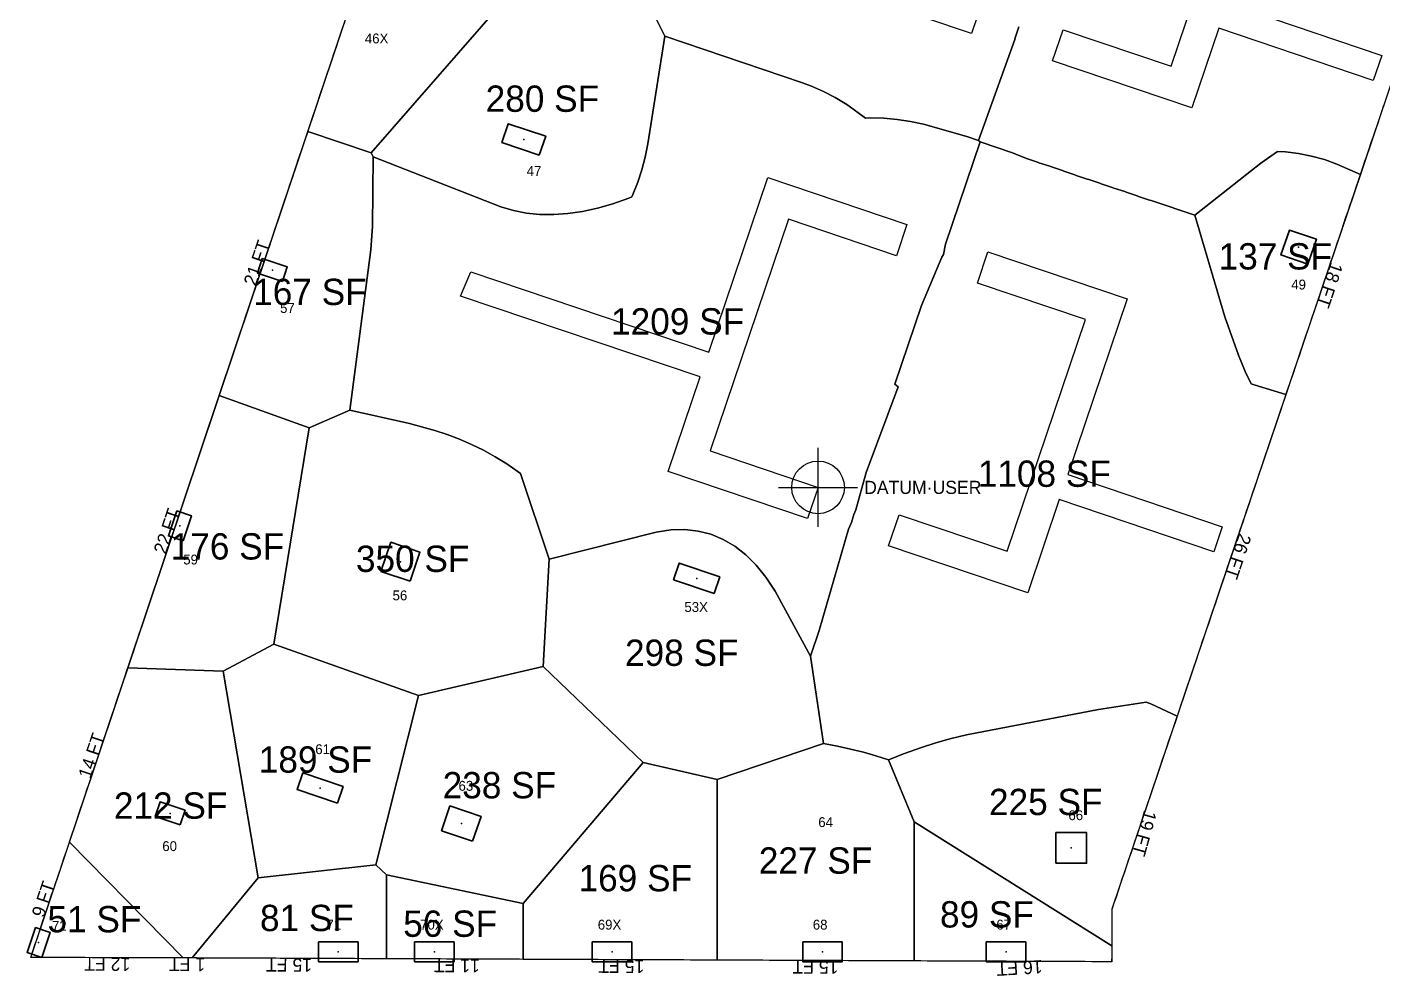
# Model space of a CAD drawing. Header units: metres. Extents: x 29 to 12657, y -13 to 49076.
# Drawn here: x 10451 to 11687, y 8988 to 9853 of the extents above; entities that cross this region are included whole.
import ezdxf
from ezdxf.enums import TextEntityAlignment as Align

# ---------------------------------------------------------------- set-up
doc = ezdxf.new("R2010")
doc.units = ezdxf.units.M
doc.layers.add('COL-IDEN', color=171, linetype='Continuous', lineweight=30)
doc.layers.add('COLS', color=52, linetype='Continuous', lineweight=20)
for name, color, linetype in [('FLOOR_2_AREA_LABELS', 3, 'Continuous'), ('FLOOR_2_BOUNDARY', 5, 'Continuous'), ('FLOOR_2_COLUMNS', 7, 'Continuous'), ('FLOOR_2_DATUM', 4, 'Continuous'), ('FLOOR_2_FASCADE_COLUMNS', 30, 'Continuous'), ('FLOOR_2_FASCADE_WALLS', 4, 'Continuous'), ('FLOOR_2_LARGE_TRIBUTARY', 6, 'Continuous'), ('FLOOR_2_TRIBUTARY_COL_11', 2, 'Continuous'), ('FLOOR_2_TRIBUTARY_COL_14', 2, 'Continuous'), ('FLOOR_2_TRIBUTARY_COL_17', 2, 'Continuous'), ('FLOOR_2_TRIBUTARY_COL_18', 2, 'Continuous'), ('FLOOR_2_TRIBUTARY_COL_34', 2, 'Continuous'), ('FLOOR_2_TRIBUTARY_COL_38', 2, 'Continuous'), ('FLOOR_2_TRIBUTARY_COL_41', 2, 'Continuous'), ('FLOOR_2_TRIBUTARY_COL_42', 2, 'Continuous'), ('FLOOR_2_TRIBUTARY_COL_43', 2, 'Continuous'), ('FLOOR_2_TRIBUTARY_COL_44', 2, 'Continuous'), ('FLOOR_2_TRIBUTARY_COL_45', 2, 'Continuous'), ('FLOOR_2_TRIBUTARY_COL_46', 2, 'Continuous'), ('FLOOR_2_TRIBUTARY_COL_47', 2, 'Continuous'), ('FLOOR_2_TRIBUTARY_COL_48', 2, 'Continuous'), ('FLOOR_2_TRIBUTARY_COL_49', 2, 'Continuous'), ('FLOOR_2_TRIBUTARY_COL_7', 2, 'Continuous'), ('FLOOR_2_TRIBUTARY_COL_9', 2, 'Continuous'), ('FLOOR_2_WALL_TRIBUTARY_53', 1, 'Continuous'), ('FLOOR_2_WALL_TRIBUTARY_54', 1, 'Continuous'), ('FLOOR_2_WALL_TRIBUTARY_55', 1, 'Continuous'), ('FLOOR_2_WALL_TRIBUTARY_56', 1, 'Continuous'), ('SLAB-RESIDENTIAL', 6, 'Continuous'), ('WALL', 4, 'Continuous')]:
    doc.layers.add(name, color=color, linetype=linetype)

msp = doc.modelspace()

# ---------------------------------------------------------------- linework, layer by layer
at = {"layer": 'COLS', "lineweight": 30}
for points in [[(10917.8, 9736.2), (10923.6, 9753.3), (10889.5, 9764.8), (10883.7, 9747.7)], [(11618.7, 9636.7), (11594.1, 9645.1), (11601.8, 9667.8), (11626.4, 9659.5)], [(10683.5, 9620.9), (10660.8, 9628.5), (10665.2, 9641.8), (10688, 9634.1)], [(10592.9, 9384.4), (10579.6, 9388.9), (10587.3, 9411.6), (10600.6, 9407.2)], [(10800, 9347.5), (10808.9, 9374), (10782.4, 9383), (10773.4, 9356.5)], [(11077.2, 9336.3), (11040.3, 9348.8), (11045.4, 9364), (11082.4, 9351.5)], [(10733.8, 9145.1), (10696.9, 9157.6), (10702, 9172.7), (10738.9, 9160.2)], [(10590.3, 9125.4), (10567.5, 9133), (10572, 9146.3), (10594.8, 9138.6)], [(10857, 9110.3), (10864.7, 9133), (10836.3, 9142.6), (10828.6, 9119.9)], [(11388.9, 9090.3), (11388.9, 9118.3), (11416.9, 9118.3), (11416.9, 9090.3)], [(10464, 9004.4), (10450.7, 9008.9), (10458.4, 9031.7), (10471.7, 9027.2)], [(10716.5, 9000.5), (10716.5, 9018.5), (10752.5, 9018.5), (10752.5, 9000.5)], [(10804.1, 9000.5), (10804.1, 9018.5), (10840.1, 9018.5), (10840.1, 9000.5)], [(10966.1, 9000.5), (10966.1, 9018.5), (11002.1, 9018.5), (11002.1, 9000.5)], [(11158.1, 9000.5), (11158.1, 9018.5), (11194.1, 9018.5), (11194.1, 9000.5)], [(11325.4, 9000.5), (11325.4, 9018.5), (11361.4, 9018.5), (11361.4, 9000.5)]]:
    msp.add_lwpolyline(points, close=True, dxfattribs=at)
at = {"layer": 'FLOOR_2_BOUNDARY'}
msp.add_lwpolyline([(10454, 9004.5), (11028.3, 10716.2), (12634.2, 10716.2), (12635.1, 9914.2), (11732.6, 9914.2), (11439.9, 9048.5), (11439.9, 9000.5), (10454, 9004.5)], close=True, dxfattribs=at)
at = {"layer": 'FLOOR_2_COLUMNS'}
for p in [(10903.7, 9750.5), (11610.2, 9652.3), (10674.4, 9631.3), (10590.1, 9398), (10791.2, 9365.2), (11061.3, 9350.1), (10717.9, 9158.9), (10581.2, 9135.8), (10846.7, 9126.5), (11402.9, 9104.3), (10461.2, 9018.1), (10734.5, 9009.5), (10822.1, 9009.5), (10984.1, 9009.5), (11176.1, 9009.5), (11343.4, 9009.5)]:
    msp.add_point(p, dxfattribs=at)
at = {"layer": 'FLOOR_2_DATUM'}
for p, q in [((11172, 9397.1), (11172, 9469.1)), ((11136, 9433.1), (11208, 9433.1))]:
    msp.add_line(p, q, dxfattribs=at)
msp.add_circle((11172, 9433.1), 24, dxfattribs=at)
at = {"layer": 'FLOOR_2_FASCADE_COLUMNS'}
for points in [[(10706, 9755.3), (10707.9, 9761), (10709.8, 9766.7), (10711.7, 9772.4), (10713.6, 9778.1), (10715.5, 9783.8), (10717.4, 9789.5), (10719.3, 9795.2), (10721.2, 9800.8), (10723.1, 9806.5), (10725, 9812.2), (10727, 9817.9), (10728.9, 9823.6), (10730.8, 9829.3), (10732.7, 9835), (10734.6, 9840.7), (10736.5, 9846.3), (10738.4, 9852), (10740.3, 9857.7)], [(10625.8, 9516.4), (10627.7, 9522.1), (10629.6, 9527.8), (10631.5, 9533.5), (10633.4, 9539.2), (10635.4, 9544.9), (10637.3, 9550.6), (10639.2, 9556.2), (10641.1, 9561.9), (10643, 9567.6), (10644.9, 9573.3), (10646.8, 9579), (10648.7, 9584.7), (10650.6, 9590.4), (10652.5, 9596.1), (10654.4, 9601.7), (10656.3, 9607.4), (10658.3, 9613.1), (10660.2, 9618.8), (10662.1, 9624.5), (10664, 9630.2), (10665.9, 9635.9), (10667.8, 9641.6), (10669.7, 9647.3), (10671.6, 9652.9), (10673.5, 9658.6), (10675.4, 9664.3), (10677.3, 9670), (10679.2, 9675.7), (10681.2, 9681.4), (10683.1, 9687.1), (10685, 9692.8), (10686.9, 9698.5), (10688.8, 9704.1), (10690.7, 9709.8), (10692.6, 9715.5), (10694.5, 9721.2), (10696.4, 9726.9), (10698.3, 9732.6), (10700.2, 9738.3), (10702.1, 9744), (10704.1, 9749.6), (10706, 9755.3)], [(11666.6, 9718.9), (11664.7, 9713.2), (11662.7, 9707.5), (11660.8, 9701.8), (11658.9, 9696.1), (11657, 9690.4), (11655.1, 9684.8), (11653.1, 9679.1), (11651.2, 9673.4), (11649.3, 9667.7), (11647.4, 9662), (11645.4, 9656.3), (11643.5, 9650.6), (11641.6, 9645), (11639.7, 9639.3), (11637.8, 9633.6), (11635.8, 9627.9), (11633.9, 9622.2), (11632, 9616.5), (11630.1, 9610.9), (11628.2, 9605.2), (11626.2, 9599.5), (11624.3, 9593.8), (11622.4, 9588.1), (11620.5, 9582.4), (11618.5, 9576.8), (11616.6, 9571.1), (11614.7, 9565.4), (11612.8, 9559.7), (11610.9, 9554), (11608.9, 9548.3), (11607, 9542.7), (11605.1, 9537), (11603.2, 9531.3), (11601.2, 9525.6), (11599.3, 9519.9)], [(10541.8, 9266.1), (10543.7, 9271.8), (10545.7, 9277.5), (10547.6, 9283.2), (10549.5, 9288.9), (10551.4, 9294.6), (10553.3, 9300.3), (10555.2, 9306), (10557.1, 9311.6), (10559, 9317.3), (10560.9, 9323), (10562.8, 9328.7), (10564.7, 9334.4), (10566.6, 9340.1), (10568.6, 9345.8), (10570.5, 9351.5), (10572.4, 9357.1), (10574.3, 9362.8), (10576.2, 9368.5), (10578.1, 9374.2), (10580, 9379.9), (10581.9, 9385.6), (10583.8, 9391.3), (10585.7, 9397), (10587.6, 9402.7), (10589.5, 9408.3), (10591.5, 9414), (10593.4, 9419.7), (10595.3, 9425.4), (10597.2, 9431.1), (10599.1, 9436.8), (10601, 9442.5), (10602.9, 9448.2), (10604.8, 9453.8), (10606.7, 9459.5), (10608.6, 9465.2), (10610.5, 9470.9), (10612.4, 9476.6), (10614.4, 9482.3), (10616.3, 9488), (10618.2, 9493.7), (10620.1, 9499.4), (10622, 9505), (10623.9, 9510.7), (10625.8, 9516.4)], [(10488.4, 9106.9), (10490.3, 9112.5), (10492.2, 9118.2), (10494.1, 9123.9), (10496, 9129.6), (10497.9, 9135.3), (10499.8, 9141), (10501.8, 9146.7), (10503.7, 9152.4), (10505.6, 9158.1), (10507.5, 9163.7), (10509.4, 9169.4), (10511.3, 9175.1), (10513.2, 9180.8), (10515.1, 9186.5), (10517, 9192.2), (10518.9, 9197.9), (10520.8, 9203.6), (10522.8, 9209.2), (10524.7, 9214.9), (10526.6, 9220.6), (10528.5, 9226.3), (10530.4, 9232), (10532.3, 9237.7), (10534.2, 9243.4), (10536.1, 9249.1), (10538, 9254.8), (10539.9, 9260.4), (10541.8, 9266.1)], [(11499.4, 9224.4), (11497.5, 9218.7), (11495.5, 9213), (11493.6, 9207.3), (11491.7, 9201.6), (11489.8, 9195.9), (11487.9, 9190.3), (11485.9, 9184.6), (11484, 9178.9), (11482.1, 9173.2), (11480.2, 9167.5), (11478.2, 9161.8), (11476.3, 9156.2), (11474.4, 9150.5), (11472.5, 9144.8), (11470.6, 9139.1), (11468.6, 9133.4), (11466.7, 9127.7), (11464.8, 9122), (11462.9, 9116.4), (11460.9, 9110.7), (11459, 9105), (11457.1, 9099.3), (11455.2, 9093.6), (11453.3, 9087.9), (11451.3, 9082.3), (11449.4, 9076.6), (11447.5, 9070.9), (11445.6, 9065.2), (11443.7, 9059.5), (11441.7, 9053.8), (11439.9, 9048.1), (11439.9, 9042.1), (11439.9, 9036.1), (11439.9, 9030.1), (11439.9, 9024.1), (11439.9, 9018.1), (11439.9, 9012.1)], [(10454, 9004.5), (10456, 9010.2), (10457.9, 9015.8), (10459.8, 9021.5), (10461.7, 9027.2), (10463.6, 9032.9), (10465.5, 9038.6), (10467.4, 9044.3), (10469.3, 9050), (10471.2, 9055.7), (10473.1, 9061.4), (10475, 9067), (10476.9, 9072.7), (10478.9, 9078.4), (10480.8, 9084.1), (10482.7, 9089.8), (10484.6, 9095.5), (10486.5, 9101.2), (10488.4, 9106.9)], [(10593.6, 9003.9), (10587.6, 9003.9), (10581.6, 9003.9), (10575.6, 9004), (10569.6, 9004), (10563.6, 9004), (10557.6, 9004), (10551.6, 9004.1), (10545.6, 9004.1), (10539.6, 9004.1), (10533.6, 9004.1), (10527.6, 9004.2), (10521.6, 9004.2), (10515.6, 9004.2), (10509.6, 9004.2), (10503.6, 9004.3), (10497.6, 9004.3), (10491.6, 9004.3), (10485.6, 9004.3), (10479.6, 9004.4), (10473.6, 9004.4), (10467.6, 9004.4), (10461.6, 9004.4), (10455.6, 9004.5), (10454, 9004.5)], [(10599.6, 9003.9), (10593.6, 9003.9)], [(10779.6, 9003.1), (10773.6, 9003.2), (10767.6, 9003.2), (10761.6, 9003.2), (10755.6, 9003.2), (10749.6, 9003.3), (10743.6, 9003.3), (10737.6, 9003.3), (10731.6, 9003.3), (10725.6, 9003.4), (10719.6, 9003.4), (10713.6, 9003.4), (10707.6, 9003.4), (10701.6, 9003.5), (10695.6, 9003.5), (10689.6, 9003.5), (10683.6, 9003.5), (10677.6, 9003.6), (10671.6, 9003.6), (10665.6, 9003.6), (10659.6, 9003.6), (10653.6, 9003.7), (10647.6, 9003.7), (10641.6, 9003.7), (10635.6, 9003.7), (10629.6, 9003.8), (10623.6, 9003.8), (10617.6, 9003.8), (10611.6, 9003.8), (10605.6, 9003.9), (10599.6, 9003.9)], [(10905.6, 9002.6), (10899.6, 9002.7), (10893.6, 9002.7), (10887.6, 9002.7), (10881.6, 9002.7), (10875.6, 9002.8), (10869.6, 9002.8), (10863.6, 9002.8), (10857.6, 9002.8), (10851.6, 9002.9), (10845.6, 9002.9), (10839.6, 9002.9), (10833.6, 9002.9), (10827.6, 9003), (10821.6, 9003), (10815.6, 9003), (10809.6, 9003), (10803.6, 9003), (10797.6, 9003.1), (10791.6, 9003.1), (10785.6, 9003.1), (10779.6, 9003.1)], [(11079.6, 9001.9), (11073.6, 9002), (11067.6, 9002), (11061.6, 9002), (11055.6, 9002), (11049.6, 9002.1), (11043.6, 9002.1), (11037.6, 9002.1), (11031.6, 9002.1), (11025.6, 9002.1), (11019.6, 9002.2), (11013.6, 9002.2), (11007.6, 9002.2), (11001.6, 9002.2), (10995.6, 9002.3), (10989.6, 9002.3), (10983.6, 9002.3), (10977.6, 9002.3), (10971.6, 9002.4), (10965.6, 9002.4), (10959.6, 9002.4), (10953.6, 9002.4), (10947.6, 9002.5), (10941.6, 9002.5), (10935.6, 9002.5), (10929.6, 9002.5), (10923.6, 9002.6), (10917.6, 9002.6), (10911.6, 9002.6), (10905.6, 9002.6)], [(11259.6, 9001.2), (11253.6, 9001.2), (11247.6, 9001.2), (11241.6, 9001.3), (11235.6, 9001.3), (11229.6, 9001.3), (11223.6, 9001.3), (11217.6, 9001.4), (11211.6, 9001.4), (11205.6, 9001.4), (11199.6, 9001.4), (11193.6, 9001.5), (11187.6, 9001.5), (11181.6, 9001.5), (11175.6, 9001.5), (11169.6, 9001.6), (11163.6, 9001.6), (11157.6, 9001.6), (11151.6, 9001.6), (11145.6, 9001.7), (11139.6, 9001.7), (11133.6, 9001.7), (11127.6, 9001.7), (11121.6, 9001.8), (11115.6, 9001.8), (11109.6, 9001.8), (11103.6, 9001.8), (11097.6, 9001.9), (11091.6, 9001.9), (11085.6, 9001.9), (11079.6, 9001.9)], [(11439.9, 9012.1), (11439.9, 9006.1), (11439.6, 9000.5), (11433.6, 9000.5), (11427.6, 9000.5), (11421.6, 9000.5), (11415.6, 9000.6), (11409.6, 9000.6), (11403.6, 9000.6), (11397.6, 9000.6), (11391.6, 9000.7), (11385.6, 9000.7), (11379.6, 9000.7), (11373.6, 9000.7), (11367.6, 9000.8), (11361.6, 9000.8), (11355.6, 9000.8), (11349.6, 9000.8), (11343.6, 9000.9), (11337.6, 9000.9), (11331.6, 9000.9), (11325.6, 9000.9), (11319.6, 9001), (11313.6, 9001), (11307.6, 9001), (11301.6, 9001), (11295.6, 9001.1), (11289.6, 9001.1), (11283.6, 9001.1), (11277.6, 9001.1), (11271.6, 9001.1), (11265.6, 9001.2), (11259.6, 9001.2)]]:
    msp.add_lwpolyline(points, dxfattribs=at)
at = {"layer": 'FLOOR_2_FASCADE_WALLS'}
for points in [[(11687.7, 9781.4), (11685.8, 9775.7), (11683.9, 9770), (11682, 9764.3), (11680, 9758.6), (11678.1, 9753), (11676.2, 9747.3), (11674.3, 9741.6), (11672.4, 9735.9), (11670.4, 9730.2), (11668.5, 9724.5), (11666.6, 9718.9)], [(11599.3, 9519.9), (11597.4, 9514.2), (11595.5, 9508.6), (11593.6, 9502.9), (11591.6, 9497.2), (11589.7, 9491.5), (11587.8, 9485.8), (11585.9, 9480.1), (11583.9, 9474.4), (11582, 9468.8), (11580.1, 9463.1), (11578.2, 9457.4), (11576.3, 9451.7), (11574.3, 9446), (11572.4, 9440.3), (11570.5, 9434.7), (11568.6, 9429), (11566.7, 9423.3), (11564.7, 9417.6), (11562.8, 9411.9), (11560.9, 9406.2), (11559, 9400.6), (11557, 9394.9), (11555.1, 9389.2), (11553.2, 9383.5), (11551.3, 9377.8), (11549.4, 9372.1), (11547.4, 9366.5), (11545.5, 9360.8), (11543.6, 9355.1), (11541.7, 9349.4), (11539.7, 9343.7), (11537.8, 9338), (11535.9, 9332.4), (11534, 9326.7), (11532.1, 9321), (11530.1, 9315.3), (11528.2, 9309.6), (11526.3, 9303.9), (11524.4, 9298.2), (11522.4, 9292.6), (11520.5, 9286.9), (11518.6, 9281.2), (11516.7, 9275.5), (11514.8, 9269.8), (11512.8, 9264.1), (11510.9, 9258.5), (11509, 9252.8), (11507.1, 9247.1), (11505.2, 9241.4), (11503.2, 9235.7), (11501.3, 9230), (11499.4, 9224.4)]]:
    msp.add_lwpolyline(points, dxfattribs=at)
at = {"layer": 'FLOOR_2_LARGE_TRIBUTARY'}
for points in [[(10899, 9959.7), (10923.6, 9920.8), (10764.5, 9738.1), (10706.7, 9757.6), (10788.1, 10000.1), (10899, 9959.7)], [(11013.6, 9882.1), (11032.3, 9844.5), (11016.9, 9746.3), (11014.4, 9734.4), (11011.3, 9722.8), (11007.6, 9711.4), (11003.2, 9700.2), (11002.2, 9698), (10999.3, 9696.8), (10984.9, 9691.7), (10970.9, 9687.7), (10957.2, 9684.7), (10943.9, 9682.8), (10930.9, 9681.9), (10918.3, 9682.1), (10906.1, 9683.3), (10894.2, 9685.6), (10882.7, 9688.9), (10766.4, 9734.5), (10764.5, 9738.1), (10923.6, 9920.8), (11013.6, 9882.1)], [(10898.4, 9447.4), (10888.1, 9454.5), (10877.6, 9460.9), (10867, 9466.9), (10856.1, 9472.2), (10845.1, 9477.1), (10833.8, 9481.3), (10822.4, 9485), (10799.4, 9491.3), (10745, 9503.6), (10764.3, 9649.7), (10765.7, 9671.4), (10766.4, 9734.5), (10882.7, 9688.9), (10894.2, 9685.6), (10906.1, 9683.3), (10918.3, 9682.1), (10930.9, 9681.9), (10943.9, 9682.8), (10957.2, 9684.7), (10970.9, 9687.7), (10984.9, 9691.7), (10999.3, 9696.8), (11002.2, 9698), (11003.2, 9700.2), (11007.6, 9711.4), (11011.3, 9722.8), (11014.4, 9734.4), (11016.9, 9746.3), (11032.3, 9844.5), (11157.9, 9802.1), (11165.9, 9799.1), (11176.9, 9794.2), (11187.6, 9788.6), (11198.2, 9782.2), (11208.4, 9775.1), (11215.1, 9769.8), (11219.4, 9770), (11231.9, 9769.7), (11244.2, 9768.6), (11256.3, 9766.8), (11268.1, 9764.3), (11307.7, 9753), (11318.2, 9749.4), (11319.7, 9748.1), (11288.1, 9654.8), (11286.5, 9645.6), (11285, 9643.2), (11266.2, 9599), (11241.9, 9527.3), (11244.9, 9524.8), (11215.9, 9446.6), (11206.4, 9412.5), (11204.6, 9408.5), (11202.6, 9401.1), (11199.8, 9394.9), (11173.1, 9302.6), (11165.2, 9279.3), (11132.8, 9338.5), (11124.4, 9351.2), (11115.5, 9362.3), (11106, 9371.7), (11096, 9379.5), (11085.4, 9385.7), (11074.3, 9390.3), (11062.6, 9393.3), (11050.4, 9394.6), (11037.7, 9394.3), (11024.3, 9392.4), (10926.8, 9367.5), (10900.7, 9445.8), (10898.4, 9447.4)], [(10764.5, 9738.1), (10766.4, 9734.5), (10765.7, 9671.4), (10764.3, 9649.7), (10745, 9503.6), (10707.9, 9487.3), (10626, 9516.9), (10706.7, 9757.6), (10764.5, 9738.1)], [(11307.3, 9207.4), (11293.5, 9204.2), (11279.5, 9200.2), (11265.3, 9195.7), (11250.9, 9190.5), (11236.2, 9184.6), (11236.1, 9184.5), (11224.8, 9188.2), (11213.3, 9191.5), (11201.6, 9194.4), (11189.8, 9197), (11176.9, 9199.4), (11165.2, 9279.3), (11173.1, 9302.6), (11199.8, 9394.9), (11202.6, 9401.1), (11204.6, 9408.5), (11206.4, 9412.5), (11215.9, 9446.6), (11244.9, 9524.8), (11241.9, 9527.3), (11266.2, 9599), (11285, 9643.2), (11286.5, 9645.6), (11288.1, 9654.8), (11319.7, 9748.1), (11349.3, 9738.1), (11362, 9733), (11372, 9729.7), (11373.4, 9729.2), (11383.4, 9725.9), (11384.8, 9725.3), (11394.8, 9722), (11396.1, 9721.5), (11406.1, 9718.2), (11407.5, 9717.6), (11417.5, 9714.3), (11418.9, 9713.8), (11428.9, 9710.5), (11430.2, 9709.9), (11440.2, 9706.6), (11441.6, 9706.1), (11451.6, 9702.8), (11453, 9702.3), (11463, 9699), (11464.3, 9698.4), (11474.3, 9695.1), (11475.7, 9694.6), (11515.6, 9681.4), (11543, 9588.6), (11555.4, 9553.7), (11561.6, 9538.9), (11567, 9527.5), (11569.8, 9526.5), (11598.6, 9517.8), (11567.2, 9425), (11552.8, 9382.2), (11546.4, 9363.4), (11499.4, 9224.4), (11475.3, 9235.7), (11471.2, 9237.3), (11427.7, 9230.5), (11307.3, 9207.4)], [(11567, 9527.5), (11561.6, 9538.9), (11555.4, 9553.7), (11543, 9588.6), (11515.6, 9681.4), (11575.8, 9728.9), (11591, 9739.5), (11598.1, 9739.1), (11610.2, 9737.5), (11622.1, 9735.2), (11633.7, 9732), (11645, 9727.9), (11666.5, 9718.5), (11598.6, 9517.8), (11569.8, 9526.5), (11567, 9527.5)], [(10707.9, 9487.3), (10675.7, 9290.1), (10629.6, 9265.4), (10542.6, 9268.4), (10626, 9516.9), (10707.9, 9487.3)], [(10675.7, 9290.1), (10707.9, 9487.3), (10745, 9503.6), (10799.4, 9491.3), (10822.4, 9485), (10833.8, 9481.3), (10845.1, 9477.1), (10856.1, 9472.2), (10867, 9466.9), (10877.6, 9460.9), (10888.1, 9454.5), (10898.4, 9447.4), (10900.7, 9445.8), (10926.8, 9367.5), (10921.3, 9269.6), (10807.6, 9243.2), (10675.7, 9290.1)], [(10926.8, 9367.5), (11024.3, 9392.4), (11037.7, 9394.3), (11050.4, 9394.6), (11062.6, 9393.3), (11074.3, 9390.3), (11085.4, 9385.7), (11096, 9379.5), (11106, 9371.7), (11115.5, 9362.3), (11124.4, 9351.2), (11132.8, 9338.5), (11165.2, 9279.3), (11176.9, 9199.4), (11080.1, 9166.8), (11012.5, 9182.1), (10921.3, 9269.6), (10926.8, 9367.5)], [(10675.7, 9290.1), (10807.6, 9243.2), (10768.7, 9088.9), (10661.4, 9077), (10629.6, 9265.4), (10675.7, 9290.1)], [(10489.3, 9109.4), (10542.6, 9268.4), (10629.6, 9265.4), (10661.4, 9077), (10601.1, 9003.9), (10592.9, 9003.9), (10489.3, 9109.4)], [(10768.7, 9088.9), (10807.6, 9243.2), (10921.3, 9269.6), (11012.5, 9182.1), (10903.1, 9053.5), (10778.3, 9079.7), (10768.7, 9088.9)], [(11236.2, 9184.6), (11250.9, 9190.5), (11265.3, 9195.7), (11279.5, 9200.2), (11293.5, 9204.2), (11307.3, 9207.4), (11427.7, 9230.5), (11471.2, 9237.3), (11475.3, 9235.7), (11499.4, 9224.4), (11439.9, 9048.5), (11439.9, 9015), (11259.7, 9128), (11236.1, 9184.5), (11236.2, 9184.6)], [(11080.1, 9166.8), (11176.9, 9199.4), (11189.8, 9197), (11201.6, 9194.4), (11213.3, 9191.5), (11224.8, 9188.2), (11236.1, 9184.5), (11259.7, 9128), (11259.7, 9001.2), (11080.1, 9001.9), (11080.1, 9166.8)], [(10903.1, 9053.5), (11012.5, 9182.1), (11080.1, 9166.8), (11080.1, 9001.9), (10903.1, 9002.6), (10903.1, 9053.5)], [(11259.7, 9128), (11439.9, 9015), (11439.9, 9000.5), (11259.7, 9001.2), (11259.7, 9128)], [(10592.9, 9003.9), (10454, 9004.5), (10489.3, 9109.4), (10592.9, 9003.9)], [(10661.4, 9077), (10768.7, 9088.9), (10778.3, 9079.7), (10778.3, 9003.2), (10601.1, 9003.9), (10661.4, 9077)], [(10778.3, 9079.7), (10903.1, 9053.5), (10903.1, 9002.6), (10778.3, 9003.2), (10778.3, 9079.7)]]:
    msp.add_lwpolyline(points, close=True, dxfattribs=at)
for points in [[(11355.2, 9853), (11351.7, 9843.2), (11351.4, 9841.7), (11318.2, 9749.4), (11307.7, 9753), (11268.1, 9764.3), (11256.3, 9766.8), (11244.2, 9768.6), (11231.9, 9769.7), (11219.4, 9770), (11219.4, 9770), (11215.1, 9769.8), (11208.4, 9775.1), (11198.2, 9782.2), (11187.6, 9788.6), (11176.9, 9794.2), (11165.9, 9799.1), (11157.9, 9802.1), (11032.3, 9844.5), (11013.6, 9882.1)], [(11694.9, 9802.7), (11666.5, 9718.5), (11645, 9727.9), (11633.7, 9732), (11622.1, 9735.2), (11610.2, 9737.5), (11598.1, 9739.1), (11591, 9739.5), (11575.8, 9728.9), (11515.6, 9681.4), (11475.7, 9694.6), (11474.3, 9695.1), (11464.3, 9698.4), (11463, 9699), (11453, 9702.3), (11453, 9702.3), (11451.6, 9702.8), (11441.6, 9706.1), (11440.2, 9706.6), (11430.2, 9709.9), (11428.9, 9710.5), (11418.9, 9713.8), (11417.5, 9714.3), (11407.5, 9717.6), (11406.1, 9718.2), (11396.1, 9721.5), (11394.8, 9722), (11384.8, 9725.3), (11383.4, 9725.9), (11373.4, 9729.2), (11372, 9729.7), (11362, 9733), (11349.3, 9738.1), (11319.7, 9748.1), (11318.2, 9749.4), (11351.4, 9841.7), (11351.7, 9843.2), (11355.2, 9853)]]:
    msp.add_lwpolyline(points, dxfattribs=at)
at = {"layer": 'FLOOR_2_TRIBUTARY_COL_11'}
msp.add_lwpolyline([(10764.5, 9738.1), (10766.4, 9734.5), (10765.7, 9671.4), (10764.3, 9649.7), (10745, 9503.6), (10707.9, 9487.3), (10626, 9516.9), (10706.7, 9757.6), (10764.5, 9738.1)], close=True, dxfattribs=at)
at = {"layer": 'FLOOR_2_TRIBUTARY_COL_14'}
msp.add_lwpolyline([(10489.3, 9109.4), (10542.6, 9268.4), (10629.6, 9265.4), (10661.4, 9077), (10601.1, 9003.9), (10592.9, 9003.9), (10489.3, 9109.4)], close=True, dxfattribs=at)
at = {"layer": 'FLOOR_2_TRIBUTARY_COL_17'}
msp.add_lwpolyline([(10899, 9959.7), (10923.6, 9920.8), (10764.5, 9738.1), (10706.7, 9757.6), (10788.1, 10000.1), (10899, 9959.7)], close=True, dxfattribs=at)
at = {"layer": 'FLOOR_2_TRIBUTARY_COL_18'}
msp.add_lwpolyline([(11236.2, 9184.6), (11250.9, 9190.5), (11265.3, 9195.7), (11279.5, 9200.2), (11293.5, 9204.2), (11307.3, 9207.4), (11427.7, 9230.5), (11471.2, 9237.3), (11475.3, 9235.7), (11499.4, 9224.4), (11439.9, 9048.5), (11439.9, 9015), (11259.7, 9128), (11236.1, 9184.5), (11236.2, 9184.6)], close=True, dxfattribs=at)
at = {"layer": 'FLOOR_2_TRIBUTARY_COL_34'}
msp.add_lwpolyline([(11567, 9527.5), (11561.6, 9538.9), (11555.4, 9553.7), (11543, 9588.6), (11515.6, 9681.4), (11575.8, 9728.9), (11591, 9739.5), (11598.1, 9739.1), (11610.2, 9737.5), (11622.1, 9735.2), (11633.7, 9732), (11645, 9727.9), (11666.5, 9718.5), (11598.6, 9517.8), (11569.8, 9526.5), (11567, 9527.5)], close=True, dxfattribs=at)
at = {"layer": 'FLOOR_2_TRIBUTARY_COL_38'}
msp.add_lwpolyline([(10707.9, 9487.3), (10675.7, 9290.1), (10629.6, 9265.4), (10542.6, 9268.4), (10626, 9516.9), (10707.9, 9487.3)], close=True, dxfattribs=at)
at = {"layer": 'FLOOR_2_TRIBUTARY_COL_41'}
msp.add_lwpolyline([(11013.6, 9882.1), (11032.3, 9844.5), (11016.9, 9746.3), (11014.4, 9734.4), (11011.3, 9722.8), (11007.6, 9711.4), (11003.2, 9700.2), (11002.2, 9698), (10999.3, 9696.8), (10984.9, 9691.7), (10970.9, 9687.7), (10957.2, 9684.7), (10943.9, 9682.8), (10930.9, 9681.9), (10918.3, 9682.1), (10906.1, 9683.3), (10894.2, 9685.6), (10882.7, 9688.9), (10766.4, 9734.5), (10764.5, 9738.1), (10923.6, 9920.8), (11013.6, 9882.1)], close=True, dxfattribs=at)
at = {"layer": 'FLOOR_2_TRIBUTARY_COL_42'}
msp.add_lwpolyline([(11259.7, 9128), (11439.9, 9015), (11439.9, 9000.5), (11259.7, 9001.2), (11259.7, 9128)], close=True, dxfattribs=at)
at = {"layer": 'FLOOR_2_TRIBUTARY_COL_43'}
msp.add_lwpolyline([(10661.4, 9077), (10768.7, 9088.9), (10778.3, 9079.7), (10778.3, 9003.2), (10601.1, 9003.9), (10661.4, 9077)], close=True, dxfattribs=at)
at = {"layer": 'FLOOR_2_TRIBUTARY_COL_44'}
msp.add_lwpolyline([(11080.1, 9166.8), (11176.9, 9199.4), (11189.8, 9197), (11201.6, 9194.4), (11213.3, 9191.5), (11224.8, 9188.2), (11236.1, 9184.5), (11259.7, 9128), (11259.7, 9001.2), (11080.1, 9001.9), (11080.1, 9166.8)], close=True, dxfattribs=at)
at = {"layer": 'FLOOR_2_TRIBUTARY_COL_45'}
msp.add_lwpolyline([(10903.1, 9053.5), (11012.5, 9182.1), (11080.1, 9166.8), (11080.1, 9001.9), (10903.1, 9002.6), (10903.1, 9053.5)], close=True, dxfattribs=at)
at = {"layer": 'FLOOR_2_TRIBUTARY_COL_46'}
msp.add_lwpolyline([(10778.3, 9079.7), (10903.1, 9053.5), (10903.1, 9002.6), (10778.3, 9003.2), (10778.3, 9079.7)], close=True, dxfattribs=at)
at = {"layer": 'FLOOR_2_TRIBUTARY_COL_47'}
msp.add_lwpolyline([(10592.9, 9003.9), (10454, 9004.5), (10489.3, 9109.4), (10592.9, 9003.9)], close=True, dxfattribs=at)
at = {"layer": 'FLOOR_2_TRIBUTARY_COL_48'}
msp.add_lwpolyline([(10926.8, 9367.5), (11024.3, 9392.4), (11037.7, 9394.3), (11050.4, 9394.6), (11062.6, 9393.3), (11074.3, 9390.3), (11085.4, 9385.7), (11096, 9379.5), (11106, 9371.7), (11115.5, 9362.3), (11124.4, 9351.2), (11132.8, 9338.5), (11165.2, 9279.3), (11176.9, 9199.4), (11080.1, 9166.8), (11012.5, 9182.1), (10921.3, 9269.6), (10926.8, 9367.5)], close=True, dxfattribs=at)
at = {"layer": 'FLOOR_2_TRIBUTARY_COL_49'}
msp.add_lwpolyline([(10675.7, 9290.1), (10707.9, 9487.3), (10745, 9503.6), (10799.4, 9491.3), (10822.4, 9485), (10833.8, 9481.3), (10845.1, 9477.1), (10856.1, 9472.2), (10867, 9466.9), (10877.6, 9460.9), (10888.1, 9454.5), (10898.4, 9447.4), (10900.7, 9445.8), (10926.8, 9367.5), (10921.3, 9269.6), (10807.6, 9243.2), (10675.7, 9290.1)], close=True, dxfattribs=at)
at = {"layer": 'FLOOR_2_TRIBUTARY_COL_7'}
msp.add_lwpolyline([(10675.7, 9290.1), (10807.6, 9243.2), (10768.7, 9088.9), (10661.4, 9077), (10629.6, 9265.4), (10675.7, 9290.1)], close=True, dxfattribs=at)
at = {"layer": 'FLOOR_2_TRIBUTARY_COL_9'}
msp.add_lwpolyline([(10768.7, 9088.9), (10807.6, 9243.2), (10921.3, 9269.6), (11012.5, 9182.1), (10903.1, 9053.5), (10778.3, 9079.7), (10768.7, 9088.9)], close=True, dxfattribs=at)
at = {"layer": 'FLOOR_2_WALL_TRIBUTARY_53'}
msp.add_lwpolyline([(11694.9, 9802.7), (11666.5, 9718.5), (11645, 9727.9), (11633.7, 9732), (11622.1, 9735.2), (11610.2, 9737.5), (11598.1, 9739.1), (11591, 9739.5), (11575.8, 9728.9), (11515.6, 9681.4), (11475.7, 9694.6), (11474.3, 9695.1), (11464.3, 9698.4), (11463, 9699), (11453, 9702.3), (11453, 9702.3), (11451.6, 9702.8), (11441.6, 9706.1), (11440.2, 9706.6), (11430.2, 9709.9), (11428.9, 9710.5), (11418.9, 9713.8), (11417.5, 9714.3), (11407.5, 9717.6), (11406.1, 9718.2), (11396.1, 9721.5), (11394.8, 9722), (11384.8, 9725.3), (11383.4, 9725.9), (11373.4, 9729.2), (11372, 9729.7), (11362, 9733), (11349.3, 9738.1), (11319.7, 9748.1), (11318.2, 9749.4), (11351.4, 9841.7), (11351.7, 9843.2), (11355.2, 9853)], dxfattribs=at)
at = {"layer": 'FLOOR_2_WALL_TRIBUTARY_54'}
msp.add_lwpolyline([(11355.2, 9853), (11351.7, 9843.2), (11351.4, 9841.7), (11318.2, 9749.4), (11307.7, 9753), (11268.1, 9764.3), (11256.3, 9766.8), (11244.2, 9768.6), (11231.9, 9769.7), (11219.4, 9770), (11219.4, 9770), (11215.1, 9769.8), (11208.4, 9775.1), (11198.2, 9782.2), (11187.6, 9788.6), (11176.9, 9794.2), (11165.9, 9799.1), (11157.9, 9802.1), (11032.3, 9844.5), (11013.6, 9882.1)], dxfattribs=at)
at = {"layer": 'FLOOR_2_WALL_TRIBUTARY_55'}
msp.add_lwpolyline([(11307.3, 9207.4), (11293.5, 9204.2), (11279.5, 9200.2), (11265.3, 9195.7), (11250.9, 9190.5), (11236.2, 9184.6), (11236.1, 9184.5), (11224.8, 9188.2), (11213.3, 9191.5), (11201.6, 9194.4), (11189.8, 9197), (11176.9, 9199.4), (11165.2, 9279.3), (11173.1, 9302.6), (11199.8, 9394.9), (11202.6, 9401.1), (11204.6, 9408.5), (11206.4, 9412.5), (11215.9, 9446.6), (11244.9, 9524.8), (11241.9, 9527.3), (11266.2, 9599), (11285, 9643.2), (11286.5, 9645.6), (11288.1, 9654.8), (11319.7, 9748.1), (11349.3, 9738.1), (11362, 9733), (11372, 9729.7), (11373.4, 9729.2), (11383.4, 9725.9), (11384.8, 9725.3), (11394.8, 9722), (11396.1, 9721.5), (11406.1, 9718.2), (11407.5, 9717.6), (11417.5, 9714.3), (11418.9, 9713.8), (11428.9, 9710.5), (11430.2, 9709.9), (11440.2, 9706.6), (11441.6, 9706.1), (11451.6, 9702.8), (11453, 9702.3), (11463, 9699), (11464.3, 9698.4), (11474.3, 9695.1), (11475.7, 9694.6), (11515.6, 9681.4), (11543, 9588.6), (11555.4, 9553.7), (11561.6, 9538.9), (11567, 9527.5), (11569.8, 9526.5), (11598.6, 9517.8), (11567.2, 9425), (11552.8, 9382.2), (11546.4, 9363.4), (11499.4, 9224.4), (11475.3, 9235.7), (11471.2, 9237.3), (11427.7, 9230.5), (11307.3, 9207.4)], close=True, dxfattribs=at)
at = {"layer": 'FLOOR_2_WALL_TRIBUTARY_56'}
msp.add_lwpolyline([(10898.4, 9447.4), (10888.1, 9454.5), (10877.6, 9460.9), (10867, 9466.9), (10856.1, 9472.2), (10845.1, 9477.1), (10833.8, 9481.3), (10822.4, 9485), (10799.4, 9491.3), (10745, 9503.6), (10764.3, 9649.7), (10765.7, 9671.4), (10766.4, 9734.5), (10882.7, 9688.9), (10894.2, 9685.6), (10906.1, 9683.3), (10918.3, 9682.1), (10930.9, 9681.9), (10943.9, 9682.8), (10957.2, 9684.7), (10970.9, 9687.7), (10984.9, 9691.7), (10999.3, 9696.8), (11002.2, 9698), (11003.2, 9700.2), (11007.6, 9711.4), (11011.3, 9722.8), (11014.4, 9734.4), (11016.9, 9746.3), (11032.3, 9844.5), (11157.9, 9802.1), (11165.9, 9799.1), (11176.9, 9794.2), (11187.6, 9788.6), (11198.2, 9782.2), (11208.4, 9775.1), (11215.1, 9769.8), (11219.4, 9770), (11231.9, 9769.7), (11244.2, 9768.6), (11256.3, 9766.8), (11268.1, 9764.3), (11307.7, 9753), (11318.2, 9749.4), (11319.7, 9748.1), (11288.1, 9654.8), (11286.5, 9645.6), (11285, 9643.2), (11266.2, 9599), (11241.9, 9527.3), (11244.9, 9524.8), (11215.9, 9446.6), (11206.4, 9412.5), (11204.6, 9408.5), (11202.6, 9401.1), (11199.8, 9394.9), (11173.1, 9302.6), (11165.2, 9279.3), (11132.8, 9338.5), (11124.4, 9351.2), (11115.5, 9362.3), (11106, 9371.7), (11096, 9379.5), (11085.4, 9385.7), (11074.3, 9390.3), (11062.6, 9393.3), (11050.4, 9394.6), (11037.7, 9394.3), (11024.3, 9392.4), (10926.8, 9367.5), (10900.7, 9445.8), (10898.4, 9447.4)], close=True, dxfattribs=at)
at = {"layer": 'SLAB-RESIDENTIAL'}
msp.add_lwpolyline([(10454, 9004.5), (11028.3, 10716.2), (12634.2, 10716.2), (12635.1, 9914.2), (11732.6, 9914.2), (11439.9, 9048.5), (11439.9, 9000.5)], close=True, dxfattribs=at)
at = {"layer": 'WALL'}
for points in [[(11314.7, 10273.7), (11441.6, 10230.8), (11431.9, 10202.1), (11333.4, 10235.4), (11223, 9908.8), (11321.5, 9875.5), (11311.9, 9847.1), (11185, 9890)], [(11515.5, 10205.8), (11642.5, 10162.9), (11545.1, 9874.7), (11686, 9827.1), (11678.3, 9804.3), (11537.4, 9852), (11512.8, 9779.2), (11385.8, 9822.1), (11395.4, 9850.5), (11494, 9817.2), (11604.4, 10143.8), (11505.8, 10177.1)], [(11253, 9672.8), (11243.6, 9644.3), (11144.9, 9677.7), (11073.5, 9466.4), (11172, 9433.1), (11162.4, 9404.7), (11035.4, 9447.6), (11064.6, 9533.8), (10845.9, 9607.6), (10855.3, 9629.8), (11072.3, 9556.5), (11126.1, 9715.7)], [(11326.9, 9647.8), (11453.8, 9604.9), (11399.7, 9444.8), (11540.6, 9397.1), (11532.9, 9374.4), (11392, 9422), (11363.2, 9336.8), (11236.3, 9379.7), (11245.9, 9408.1), (11344.4, 9374.8), (11415.8, 9586.1), (11317.3, 9619.4)]]:
    msp.add_lwpolyline(points, close=True, dxfattribs=at)

# ---------------------------------------------------------------- texts
at = {"layer": 'COL-IDEN', "char_height": 9, "attachment_point": 1}
for s, insert, width in [('46X', (10758.7, 9847), 26.967), ('47', (10906.3, 9726.2), 16.968), ('49', (11603.5, 9622.6), 16.968), ('57', (10681.4, 9601.2), 16.968), ('59', (10593.1, 9371.8), 16.968), ('56', (10784, 9339.1), 16.968), ('53X', (11050.1, 9328.5), 26.967), ('61', (10713.5, 9198.8), 16.968), ('63', (10844.1, 9165.4), 16.968), ('66', (11400.3, 9138.6), 16.968), ('64', (11172.2, 9132.3), 19.998), ('60', (10574, 9110.4), 16.968), ('72', (10473.4, 9037.7), 16.968), ('71', (10723.7, 9038.8), 16.968), ('70X', (10809.1, 9038.8), 26.967), ('69X', (10971.1, 9038.8), 26.967), ('68', (11167.2, 9038.8), 16.968), ('67', (11334.6, 9038.8), 16.968)]:
    msp.add_mtext(s, dxfattribs=dict(at, insert=insert, width=width))
at = {"layer": 'FLOOR_2_AREA_LABELS'}
for s, p in [('280 SF', (10920.6, 9787.6)), ('137 SF', (11589, 9643.8)), ('167 SF', (10708.6, 9611.4)), ('1209 SF', (11043.9, 9584.5)), ('1108 SF', (11378.3, 9445.6)), ('176 SF', (10633.4, 9379.3)), ('350 SF', (10802.3, 9368)), ('298 SF', (11047.7, 9282.3)), ('189 SF', (10713.7, 9184.9)), ('238 SF', (10881.4, 9161.5)), ('212 SF', (10581.6, 9142.9)), ('225 SF', (11379.6, 9146.2)), ('227 SF', (11169.7, 9092.8)), ('169 SF', (11005.3, 9076.7)), ('51 SF', (10512.1, 9039.3)), ('81 SF', (10705.9, 9040.4)), ('89 SF', (11326, 9043.7)), ('56 SF', (10836.5, 9035.2))]:
    msp.add_text(s, height=24, dxfattribs=at).set_placement(p, align=Align.MIDDLE_CENTER)
at = {"layer": 'FLOOR_2_DATUM'}
msp.add_text('DATUM·USER', height=12, dxfattribs=at).set_placement((11214, 9427.1))
at = {"layer": 'FLOOR_2_FASCADE_COLUMNS'}
for s, rotation, p in [('21 FT', 71.4533, (10660.2, 9637.8)), ('18 FT', -108.6817, (11638.6, 9617.5)), ('22 FT', 71.4533, (10578.1, 9393.2)), ('14 FT', 71.4533, (10509.4, 9188.4)), ('19 FT', -105.6518, (11469.6, 9117.6)), ('9 FT', 71.4533, (10465.5, 9057.6)), ('12 FT', 179.7675, (10523.8, 8998.2)), ('1 FT', 179.7675, (10596.6, 8997.9)), ('15 FT', 179.7675, (10689.6, 8997.5)), ('11 FT', 179.7675, (10842.6, 8996.9)), ('15 FT', 179.7675, (10992.6, 8996.3)), ('15 FT', 179.7675, (11169.6, 8995.6)), ('16 FT', -176.5281, (11355.8, 8994.8))]:
    msp.add_text(s, height=12, rotation=rotation, dxfattribs=at).set_placement(p, align=Align.MIDDLE_CENTER)
at = {"layer": 'FLOOR_2_FASCADE_WALLS'}
msp.add_text('26 FT', height=12, rotation=-108.6817, dxfattribs=at).set_placement((11555, 9370.2), align=Align.MIDDLE_CENTER)

doc.saveas('drawing.dxf')
